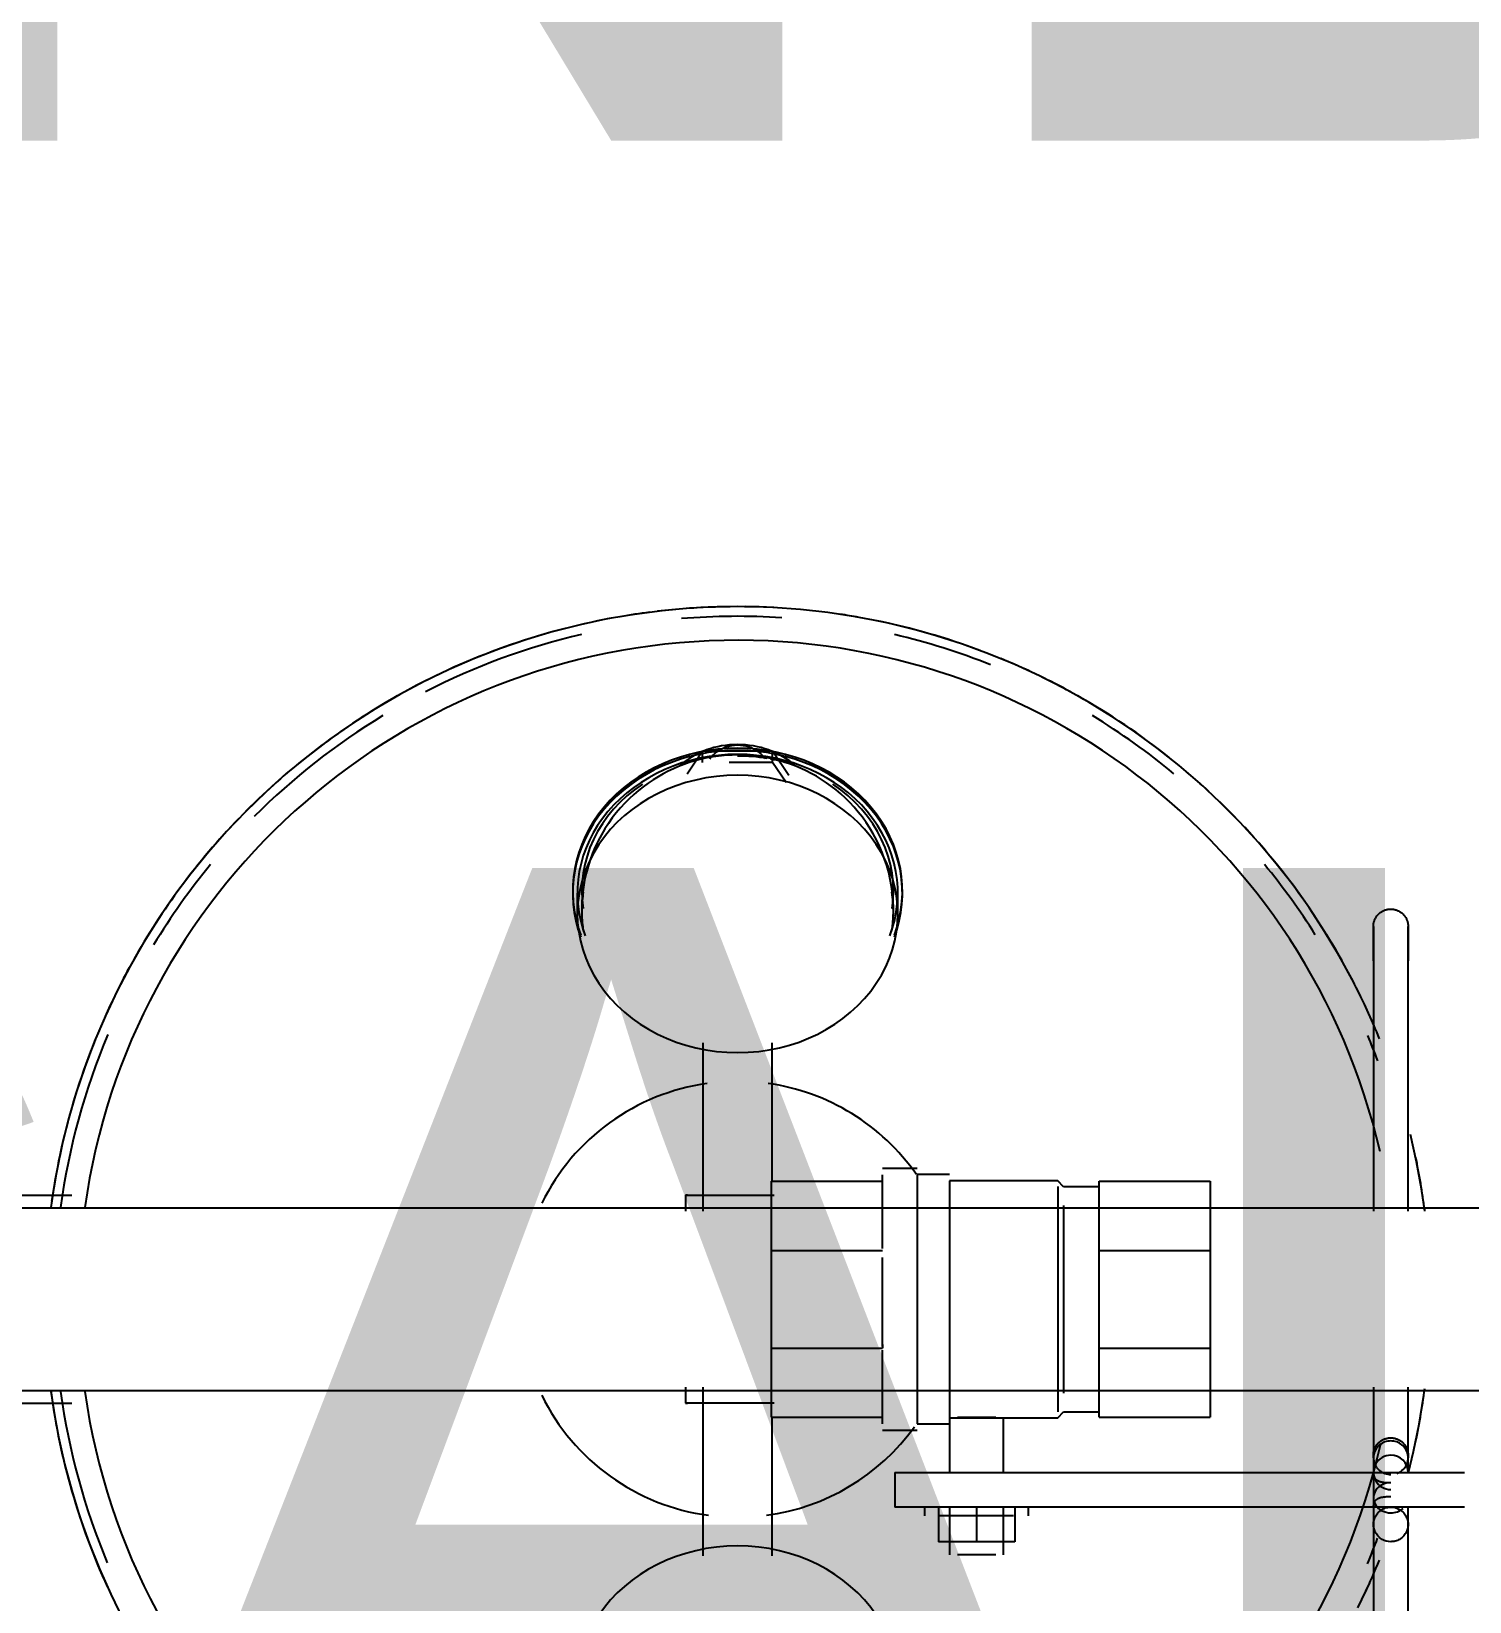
# Model space of a CAD drawing. Extents: x 14785 to 50894, y -3296 to 56414.
# Drawn here: x 40045.3 to 40308.9, y 44828.4 to 45116.4 of the extents above; entities that cross this region are included whole.
import ezdxf

# ---------------------------------------------------------------- set-up
doc = ezdxf.new("R2010")
doc.units = 0
doc.header["$MEASUREMENT"] = 0
doc.layers.add('A-Furniture', color=252, linetype='CONTINUOUS')
doc.layers.add('RM$TXT', color=4, linetype='CONTINUOUS')
doc.styles.add('Arial', font='arial.ttf')

msp = doc.modelspace()

# ---------------------------------------------------------------- linework, layer by layer
at = {"layer": 'A-Furniture'}
for p, q in [((40165.51, 44980.2), (40168.35, 44984.46)), ((40168.35, 44984.46), (40181.19, 44984.46)), ((40168.35, 44982.32), (40168.35, 44984.46)), ((40181.19, 44984.46), (40184.18, 44979.98)), ((40181.19, 44982.32), (40181.19, 44984.46)), ((40181.19, 44982.32), (40173.26, 44982.32)), ((40183.66, 44978.61), (40181.19, 44982.32)), ((40144.55, 44958.75), (40144.55, 44958.36)), ((40145.4, 44958.36), (40145.4, 44954.54)), ((40204.14, 44954.54), (40204.14, 44958.36)), ((40204.99, 44958.36), (40204.99, 44958.75)), ((40291.32, 44951.41), (40291.32, 44900.01)), ((40297.67, 44900.01), (40297.67, 44951.41)), ((40291.32, 44945.91), (40291.32, 44900.01)), ((40297.67, 44900.01), (40297.67, 44945.91)), ((40168.42, 44930.9), (40168.42, 44900.01)), ((40181.12, 44905.51), (40181.12, 44930.9)), ((40207.67, 44907.89), (40201.32, 44907.89)), ((40201.32, 44893.21), (40201.32, 44906.71)), ((40213.64, 44906.74), (40207.67, 44906.74)), ((40207.67, 44906.71), (40207.67, 44883.88)), ((40181, 44892.84), (40181, 44905.51)), ((40181, 44905.51), (40201.32, 44905.51)), ((40213.64, 44905.62), (40213.64, 44883.88)), ((40233.45, 44905.6), (40213.64, 44905.6)), ((40234.53, 44904.52), (40233.45, 44905.6)), ((40233.45, 44904.54), (40233.45, 44883.88)), ((40241.07, 44904.52), (40234.53, 44904.52)), ((40241.07, 44892.84), (40241.07, 44905.51)), ((40241.07, 44905.51), (40261.39, 44905.51)), ((40261.39, 44905.51), (40261.39, 44892.84)), ((40052.76, 44902.93), (39975.31, 44902.93)), ((40548.32, 44900.58), (39975.91, 44900.58)), ((40165.24, 44902.96), (40165.24, 44900.01)), ((40165.57, 44902.96), (40165.24, 44902.96)), ((40165.24, 44902.96), (40181.5, 44902.96)), ((40234.53, 44901.08), (40234.53, 44883.88)), ((40181, 44874.92), (40181, 44892.84)), ((40181, 44892.84), (40201.32, 44892.84)), ((40201.32, 44883.88), (40201.32, 44891.55)), ((40241.07, 44874.92), (40241.07, 44892.84)), ((40241.07, 44892.84), (40261.39, 44892.84)), ((40261.39, 44892.84), (40261.39, 44874.92)), ((40201.32, 44875.2), (40201.32, 44883.88)), ((40207.67, 44883.88), (40207.67, 44861.05)), ((40213.64, 44883.88), (40213.64, 44862.14)), ((40233.45, 44883.88), (40233.45, 44863.23)), ((40234.53, 44883.88), (40234.53, 44866.68)), ((40181, 44862.25), (40181, 44874.92)), ((40181, 44874.92), (40201.32, 44874.92)), ((40201.32, 44875.58), (40201.32, 44874.92)), ((40201.32, 44861.05), (40201.32, 44874.56)), ((40241.07, 44862.25), (40241.07, 44874.92)), ((40241.07, 44874.92), (40261.39, 44874.92)), ((40261.39, 44874.92), (40261.39, 44862.25)), ((39975.91, 44867.18), (40548.32, 44867.18)), ((40165.24, 44867.75), (40165.24, 44864.85)), ((40168.42, 44867.75), (40168.42, 44836.86)), ((40291.32, 44867.75), (40291.32, 44847.48)), ((40291.32, 44867.75), (40291.32, 44739.31)), ((40297.67, 44852.13), (40297.67, 44867.75)), ((40297.67, 44852.13), (40297.67, 44867.75)), ((39975.31, 44864.83), (40052.76, 44864.83)), ((40181.5, 44864.85), (40165.24, 44864.85)), ((40165.24, 44864.85), (40165.57, 44864.85)), ((40233.45, 44862.17), (40234.53, 44863.24)), ((40234.53, 44863.24), (40241.07, 44863.24)), ((40181, 44862.25), (40201.32, 44862.25)), ((40181.12, 44836.86), (40181.12, 44862.25)), ((40201.32, 44859.88), (40207.67, 44859.88)), ((40207.67, 44861.02), (40213.64, 44861.02)), ((40213.64, 44862.25), (40213.64, 44852.13)), ((40213.64, 44862.17), (40233.45, 44862.17)), ((40215.09, 44862.25), (40218.58, 44862.25)), ((40218.58, 44862.25), (40222.08, 44862.25)), ((40223.53, 44852.13), (40223.53, 44862.25)), ((40241.07, 44862.25), (40261.39, 44862.25)), ((40291.32, 44854.82), (40291.32, 44852.13)), ((40297.67, 44852.13), (40297.67, 44854.82)), ((40203.62, 44852.13), (40285.56, 44852.13)), ((40203.62, 44852.13), (40203.62, 44845.78)), ((40285.56, 44852.13), (40288.41, 44852.13)), ((40288.41, 44852.13), (40294.54, 44852.13)), ((40291.34, 44852.13), (40294.54, 44852.13)), ((40294.54, 44852.13), (40308.01, 44852.13)), ((40294.54, 44852.13), (40294.54, 44852.13)), ((40308.01, 44852.13), (40308.01, 44852.13)), ((40285.56, 44845.78), (40203.62, 44845.78)), ((40209.06, 44845.78), (40209.06, 44844.2)), ((40211.6, 44845.78), (40211.6, 44839.43)), ((40213.64, 44845.78), (40213.64, 44837.02)), ((40218.58, 44845.78), (40218.58, 44839.43)), ((40223.53, 44837.02), (40223.53, 44845.78)), ((40225.57, 44845.78), (40225.57, 44839.43)), ((40228.11, 44844.2), (40228.11, 44845.78)), ((40288.41, 44845.78), (40285.56, 44845.78)), ((40294.54, 44845.78), (40288.41, 44845.78)), ((40294.54, 44845.78), (40291.34, 44845.78)), ((40308.01, 44845.78), (40294.54, 44845.78)), ((40294.54, 44845.78), (40294.54, 44845.78)), ((40297.67, 44739.31), (40297.67, 44845.78)), ((40308.01, 44845.78), (40308.01, 44845.78)), ((40218.58, 44844.2), (40211.85, 44844.2)), ((40225.32, 44844.2), (40218.58, 44844.2)), ((40291.32, 44842.61), (40291.32, 44733.81)), ((40297.67, 44733.81), (40297.67, 44842.61)), ((40218.58, 44839.43), (40211.6, 44839.43)), ((40218.58, 44837.02), (40215.09, 44837.02)), ((40225.57, 44839.43), (40218.58, 44839.43)), ((40222.08, 44837.02), (40218.58, 44837.02))]:
    msp.add_line(p, q, dxfattribs=at)
at = {"layer": 'A-Furniture', "flags": 128}
for points in [[(40291.45, 44934), (40289.67, 44937.98), (40287.42, 44942.53), (40284.98, 44946.99), (40282.37, 44951.34), (40279.59, 44955.59), (40276.64, 44959.73), (40273.52, 44963.74), (40270.25, 44967.62), (40266.82, 44971.38), (40263.25, 44974.99), (40259.54, 44978.45), (40255.69, 44981.77), (40251.71, 44984.92), (40247.61, 44987.92), (40243.39, 44990.75), (40239.06, 44993.41), (40234.63, 44995.89), (40230.1, 44998.2), (40225.49, 45000.32), (40220.79, 45002.25), (40216.02, 45004), (40211.18, 45005.55), (40206.29, 45006.91), (40201.34, 45008.07), (40196.36, 45009.03), (40191.33, 45009.8), (40186.28, 45010.36), (40181.22, 45010.72), (40176.14, 45010.88), (40171.06, 45010.83), (40165.99, 45010.58), (40160.93, 45010.13), (40155.89, 45009.47), (40150.88, 45008.62), (40145.91, 45007.56), (40140.99, 45006.31), (40136.12, 45004.86), (40131.32, 45003.22), (40126.58, 45001.38), (40121.92, 44999.36), (40117.34, 44997.16), (40112.86, 44994.77), (40108.47, 44992.21), (40104.2, 44989.47), (40100.03, 44986.56), (40095.98, 44983.49), (40092.06, 44980.26), (40088.28, 44976.88), (40084.63, 44973.34), (40081.12, 44969.67), (40077.77, 44965.85), (40074.56, 44961.91), (40071.52, 44957.84), (40068.65, 44953.65), (40065.94, 44949.35), (40063.41, 44944.95), (40061.06, 44940.45), (40058.89, 44935.85), (40056.9, 44931.18), (40055.11, 44926.43), (40053.5, 44921.61), (40052.09, 44916.73), (40050.87, 44911.8), (40049.86, 44906.82), (40049.04, 44901.81)], [(40174.77, 44983.7), (40173.78, 44983.68), (40172.79, 44983.63), (40171.8, 44983.54), (40170.81, 44983.42), (40169.83, 44983.26), (40168.84, 44983.07), (40167.86, 44982.85), (40166.88, 44982.59), (40165.91, 44982.29), (40164.94, 44981.95), (40163.97, 44981.58), (40163.02, 44981.17), (40162.07, 44980.72), (40161.13, 44980.23), (40160.2, 44979.7), (40159.28, 44979.13), (40158.37, 44978.52), (40157.48, 44977.87), (40156.6, 44977.18), (40155.74, 44976.45), (40154.91, 44975.67), (40154.09, 44974.85), (40153.3, 44973.99), (40152.54, 44973.08), (40151.81, 44972.14), (40151.11, 44971.15), (40150.45, 44970.13), (40149.82, 44969.06), (40149.24, 44967.96), (40148.7, 44966.83), (40148.2, 44965.66), (40147.76, 44964.46), (40147.37, 44963.23), (40147.03, 44961.98), (40146.74, 44960.71), (40146.52, 44959.42), (40146.35, 44958.12), (40146.24, 44956.81), (40146.2, 44955.49), (40146.21, 44954.34)], [(40169.68, 44982.98), (40169.83, 44983.18), (40170, 44983.37), (40170.17, 44983.56), (40170.35, 44983.74), (40170.53, 44983.91), (40170.72, 44984.08), (40170.92, 44984.24), (40171.13, 44984.39), (40171.34, 44984.53), (40171.56, 44984.66), (40171.78, 44984.78), (40172, 44984.9), (40172.23, 44985), (40172.47, 44985.1), (40172.71, 44985.19), (40172.95, 44985.27), (40173.19, 44985.33), (40173.44, 44985.39), (40173.69, 44985.44), (40173.94, 44985.48), (40174.19, 44985.51), (40174.45, 44985.53), (40174.7, 44985.53), (40174.77, 44985.53)], [(40174.77, 44985.53), (40175.02, 44985.53), (40175.28, 44985.51), (40175.53, 44985.49), (40175.78, 44985.45), (40176.03, 44985.41), (40176.28, 44985.35), (40176.52, 44985.29), (40176.77, 44985.21), (40177.01, 44985.13), (40177.24, 44985.03), (40177.47, 44984.93), (40177.7, 44984.82), (40177.92, 44984.69), (40178.14, 44984.56), (40178.36, 44984.42), (40178.56, 44984.28), (40178.76, 44984.12), (40178.96, 44983.96), (40179.14, 44983.79), (40179.32, 44983.61), (40179.5, 44983.42), (40179.66, 44983.23), (40179.82, 44983.03)], [(40203.33, 44954.34), (40203.34, 44955.66), (40203.29, 44956.98), (40203.17, 44958.29), (40203, 44959.59), (40202.76, 44960.87), (40202.47, 44962.14), (40202.13, 44963.39), (40201.73, 44964.61), (40201.27, 44965.81), (40200.78, 44966.97), (40200.23, 44968.1), (40199.64, 44969.2), (40199.01, 44970.26), (40198.34, 44971.28), (40197.64, 44972.26), (40196.9, 44973.2), (40196.14, 44974.1), (40195.34, 44974.96), (40194.53, 44975.77), (40193.69, 44976.54), (40192.83, 44977.27), (40191.95, 44977.96), (40191.05, 44978.6), (40190.15, 44979.21), (40189.23, 44979.77), (40188.29, 44980.29), (40187.35, 44980.78), (40186.4, 44981.22), (40185.44, 44981.63), (40184.48, 44982), (40183.51, 44982.33), (40182.53, 44982.62), (40181.56, 44982.88), (40180.57, 44983.1), (40179.59, 44983.29), (40178.6, 44983.44), (40177.61, 44983.55), (40176.63, 44983.63), (40175.63, 44983.68), (40174.77, 44983.7)], [(40291.32, 44952.26), (40291.33, 44952.39), (40291.33, 44952.51), (40291.35, 44952.64), (40291.36, 44952.77), (40291.39, 44952.89), (40291.41, 44953.01), (40291.45, 44953.14), (40291.49, 44953.26), (40291.53, 44953.38), (40291.57, 44953.5), (40291.63, 44953.61), (40291.68, 44953.73), (40291.74, 44953.84), (40291.81, 44953.95), (40291.88, 44954.05), (40291.95, 44954.16), (40292.03, 44954.26), (40292.11, 44954.35), (40292.2, 44954.45), (40292.29, 44954.54), (40292.38, 44954.62), (40292.48, 44954.71), (40292.58, 44954.79), (40292.68, 44954.86), (40292.78, 44954.93), (40292.89, 44955), (40293, 44955.06), (40293.12, 44955.12), (40293.23, 44955.17), (40293.35, 44955.22), (40293.47, 44955.26), (40293.59, 44955.3), (40293.71, 44955.33), (40293.83, 44955.36), (40293.96, 44955.39), (40294.08, 44955.41), (40294.21, 44955.42), (40294.34, 44955.43), (40294.46, 44955.43), (40294.5, 44955.43)], [(40294.5, 44955.43), (40294.63, 44955.43), (40294.75, 44955.42), (40294.88, 44955.41), (40295, 44955.39), (40295.13, 44955.37), (40295.25, 44955.34), (40295.38, 44955.31), (40295.5, 44955.27), (40295.62, 44955.23), (40295.74, 44955.18), (40295.85, 44955.13), (40295.97, 44955.08), (40296.08, 44955.01), (40296.19, 44954.95), (40296.29, 44954.88), (40296.4, 44954.81), (40296.5, 44954.73), (40296.59, 44954.65), (40296.69, 44954.56), (40296.78, 44954.47), (40296.86, 44954.38), (40296.95, 44954.28), (40297.03, 44954.18), (40297.1, 44954.08), (40297.17, 44953.97), (40297.24, 44953.87), (40297.3, 44953.76), (40297.36, 44953.64), (40297.41, 44953.53), (40297.46, 44953.41), (40297.5, 44953.29), (40297.54, 44953.17), (40297.57, 44953.05), (40297.6, 44952.92), (40297.63, 44952.8), (40297.65, 44952.67), (40297.66, 44952.55), (40297.67, 44952.42), (40297.67, 44952.29), (40297.67, 44952.26)], [(40291.32, 44945.91), (40291.32, 44946.16), (40291.32, 44946.42), (40291.32, 44946.67), (40291.32, 44946.92), (40291.32, 44947.17), (40291.32, 44947.42), (40291.32, 44947.66), (40291.32, 44947.91), (40291.32, 44948.15), (40291.32, 44948.38), (40291.32, 44948.61), (40291.32, 44948.84), (40291.32, 44949.06), (40291.32, 44949.28), (40291.32, 44949.49), (40291.32, 44949.7), (40291.32, 44949.9), (40291.32, 44950.1), (40291.32, 44950.28), (40291.32, 44950.46), (40291.32, 44950.64), (40291.32, 44950.8), (40291.32, 44950.96), (40291.32, 44951.11), (40291.32, 44951.25), (40291.32, 44951.39), (40291.32, 44951.51), (40291.32, 44951.62), (40291.32, 44951.73), (40291.32, 44951.83), (40291.32, 44951.91), (40291.32, 44951.99), (40291.32, 44952.06), (40291.32, 44952.12), (40291.32, 44952.17), (40291.32, 44952.21), (40291.32, 44952.23), (40291.32, 44952.25), (40291.32, 44952.26)], [(40291.32, 44952.26), (40291.32, 44952.25), (40291.32, 44952.24), (40291.32, 44952.21), (40291.32, 44952.18), (40291.32, 44952.13), (40291.32, 44952.08), (40291.32, 44952.01), (40291.32, 44951.94), (40291.32, 44951.85), (40291.32, 44951.76), (40291.32, 44951.65), (40291.32, 44951.54), (40291.32, 44951.42), (40291.32, 44951.41)], [(40297.67, 44951.41), (40297.67, 44951.53), (40297.67, 44951.64), (40297.67, 44951.75), (40297.67, 44951.84), (40297.67, 44951.93), (40297.67, 44952.01), (40297.67, 44952.07), (40297.67, 44952.13), (40297.67, 44952.17), (40297.67, 44952.21), (40297.67, 44952.24), (40297.67, 44952.25), (40297.67, 44952.26)], [(40297.67, 44952.26), (40297.67, 44952.25), (40297.67, 44952.24), (40297.67, 44952.21), (40297.67, 44952.18), (40297.67, 44952.13), (40297.67, 44952.08), (40297.67, 44952.01), (40297.67, 44951.94), (40297.67, 44951.85), (40297.67, 44951.76), (40297.67, 44951.65), (40297.67, 44951.54), (40297.67, 44951.42), (40297.67, 44951.29), (40297.67, 44951.15), (40297.67, 44951), (40297.67, 44950.85), (40297.67, 44950.68), (40297.67, 44950.51), (40297.67, 44950.33), (40297.67, 44950.15), (40297.67, 44949.96), (40297.67, 44949.76), (40297.67, 44949.55), (40297.67, 44949.34), (40297.67, 44949.12), (40297.67, 44948.9), (40297.67, 44948.68), (40297.67, 44948.45), (40297.67, 44948.21), (40297.67, 44947.97), (40297.67, 44947.73), (40297.67, 44947.49), (40297.67, 44947.24), (40297.67, 44946.99), (40297.67, 44946.74), (40297.67, 44946.49), (40297.67, 44946.23), (40297.67, 44945.98), (40297.67, 44945.91)], [(40300.73, 44900.01), (40300.15, 44904.12), (40299.24, 44909.11), (40298.13, 44914.07)], [(40048.89, 44867.18), (40049.39, 44863.65), (40050.3, 44858.65), (40051.41, 44853.69), (40052.72, 44848.79), (40054.22, 44843.93), (40055.91, 44839.14), (40057.79, 44834.43), (40059.87, 44829.79), (40062.12, 44825.24)], [(40297.72, 44852.13), (40298.66, 44855.97), (40299.68, 44860.95), (40300.5, 44865.96)], [(40291.32, 44855.31), (40291.33, 44855.43), (40291.33, 44855.56), (40291.35, 44855.69), (40291.36, 44855.81), (40291.39, 44855.94), (40291.41, 44856.06), (40291.45, 44856.19), (40291.49, 44856.31), (40291.53, 44856.43), (40291.57, 44856.54), (40291.63, 44856.66), (40291.68, 44856.77), (40291.74, 44856.89), (40291.81, 44856.99), (40291.88, 44857.1), (40291.95, 44857.2), (40292.03, 44857.3), (40292.11, 44857.4), (40292.2, 44857.5), (40292.29, 44857.59), (40292.38, 44857.67), (40292.48, 44857.75), (40292.58, 44857.83), (40292.68, 44857.91), (40292.78, 44857.98), (40292.89, 44858.05), (40293, 44858.11), (40293.12, 44858.17), (40293.23, 44858.22), (40293.35, 44858.27), (40293.47, 44858.31), (40293.59, 44858.35), (40293.71, 44858.38), (40293.83, 44858.41), (40293.96, 44858.44), (40294.08, 44858.46), (40294.21, 44858.47), (40294.34, 44858.48), (40294.46, 44858.48), (40294.5, 44858.48)], [(40294.5, 44858.48), (40294.63, 44858.48), (40294.75, 44858.47), (40294.88, 44858.46), (40295, 44858.44), (40295.13, 44858.42), (40295.25, 44858.39), (40295.38, 44858.36), (40295.5, 44858.32), (40295.62, 44858.28), (40295.74, 44858.23), (40295.85, 44858.18), (40295.97, 44858.12), (40296.08, 44858.06), (40296.19, 44858), (40296.29, 44857.93), (40296.4, 44857.85), (40296.5, 44857.78), (40296.59, 44857.69), (40296.69, 44857.61), (40296.78, 44857.52), (40296.86, 44857.43), (40296.95, 44857.33), (40297.03, 44857.23), (40297.1, 44857.13), (40297.17, 44857.02), (40297.24, 44856.92), (40297.3, 44856.8), (40297.36, 44856.69), (40297.41, 44856.58), (40297.46, 44856.46), (40297.5, 44856.34), (40297.54, 44856.22), (40297.57, 44856.1), (40297.6, 44855.97), (40297.63, 44855.85), (40297.65, 44855.72), (40297.66, 44855.6), (40297.67, 44855.47), (40297.67, 44855.34), (40297.67, 44855.31)], [(40291.32, 44855.31), (40291.32, 44855.3), (40291.32, 44855.29), (40291.32, 44855.26), (40291.32, 44855.23), (40291.32, 44855.18), (40291.32, 44855.13), (40291.32, 44855.06), (40291.32, 44854.99), (40291.32, 44854.9), (40291.32, 44854.81), (40291.32, 44854.7), (40291.32, 44854.59), (40291.32, 44854.47), (40291.32, 44854.34), (40291.32, 44854.2), (40291.32, 44854.05), (40291.32, 44853.9), (40291.32, 44853.73), (40291.32, 44853.56), (40291.32, 44853.38), (40291.32, 44853.2), (40291.32, 44853), (40291.32, 44852.8), (40291.32, 44852.6), (40291.32, 44852.39), (40291.32, 44852.17), (40291.32, 44852.13)], [(40291.32, 44854.82), (40291.32, 44854.91), (40291.32, 44854.99), (40291.32, 44855.07), (40291.32, 44855.13), (40291.32, 44855.19), (40291.32, 44855.23), (40291.32, 44855.27), (40291.32, 44855.29), (40291.32, 44855.3)], [(40297.67, 44852.13), (40297.67, 44852.35), (40297.67, 44852.56), (40297.67, 44852.77), (40297.67, 44852.97), (40297.67, 44853.16), (40297.67, 44853.35), (40297.67, 44853.53), (40297.67, 44853.7), (40297.67, 44853.87), (40297.67, 44854.02), (40297.67, 44854.17), (40297.67, 44854.31), (40297.67, 44854.45), (40297.67, 44854.57), (40297.67, 44854.68), (40297.67, 44854.79), (40297.67, 44854.88), (40297.67, 44854.97), (40297.67, 44855.05), (40297.67, 44855.11), (40297.67, 44855.17), (40297.67, 44855.22), (40297.67, 44855.26), (40297.67, 44855.28), (40297.67, 44855.3), (40297.67, 44855.31)], [(40297.67, 44855.31), (40297.67, 44855.3), (40297.67, 44855.29), (40297.67, 44855.26), (40297.67, 44855.23), (40297.67, 44855.18), (40297.67, 44855.13), (40297.67, 44855.06), (40297.67, 44854.99), (40297.67, 44854.9), (40297.67, 44854.82)], [(40291.32, 44845.78), (40291.32, 44845.56), (40291.32, 44845.35), (40291.32, 44845.15), (40291.32, 44844.95), (40291.32, 44844.75), (40291.32, 44844.57), (40291.32, 44844.39), (40291.32, 44844.21), (40291.32, 44844.05), (40291.32, 44843.89), (40291.32, 44843.74), (40291.32, 44843.6), (40291.32, 44843.47), (40291.32, 44843.35), (40291.32, 44843.23), (40291.32, 44843.13), (40291.32, 44843.03), (40291.32, 44842.94), (40291.32, 44842.87), (40291.32, 44842.8), (40291.32, 44842.74), (40291.32, 44842.7), (40291.32, 44842.66), (40291.32, 44842.63), (40291.32, 44842.61), (40291.32, 44842.61)], [(40297.67, 44842.61), (40297.67, 44842.61), (40297.67, 44842.63), (40297.67, 44842.65), (40297.67, 44842.69), (40297.67, 44842.73), (40297.67, 44842.79), (40297.67, 44842.86), (40297.67, 44842.93), (40297.67, 44843.01), (40297.67, 44843.11), (40297.67, 44843.21), (40297.67, 44843.33), (40297.67, 44843.45), (40297.67, 44843.58), (40297.67, 44843.72), (40297.67, 44843.86), (40297.67, 44844.02), (40297.67, 44844.18), (40297.67, 44844.36), (40297.67, 44844.53), (40297.67, 44844.72), (40297.67, 44844.91), (40297.67, 44845.11), (40297.67, 44845.32), (40297.67, 44845.53), (40297.67, 44845.74)], [(40288.48, 44827.32), (40290.65, 44831.91)]]:
    msp.add_lwpolyline(points, dxfattribs=at)
at = {"layer": 'A-Furniture'}
for radius, start, end in [(127, 97.3003, 99.7569), (127, 87.0116, 96.6367), (127, 100.5179, 118.7096), (125.23, 86.2768, 94.7208), (127, 79.9031, 81.4994), (127, 69.5287, 78.5323), (120.83, 12.9498, 171.9876), (125.23, 103.1918, 117.1767), (125.23, 68.2603, 76.71), (127, 65.1227, 67.6701), (127, 61.2904, 64.1779), (127, 119.4129, 135.236), (127, 51.4755, 60.5871), (125.23, 121.2843, 135.0244), (125.23, 50.3016, 58.7157), (127, 47.1211, 49.826), (127, 43.5355, 46.1093), (127, 136.0366, 150.7998), (127, 33.5227, 42.9529), (125.23, 140.4663, 148.7377), (125.23, 32.2631, 39.5337), (127, 29.2579, 31.7719), (127, 151.4104, 153.9852), (127, 25.9144, 28.1882), (127, 154.5809, 172.3742), (127, 22.0901, 24.5559), (125.23, 157.1983, 172.2673), (125.23, 20.4394, 22.7125), (39.97, 98.0246, 153.8719), (39.97, 34.8932, 81.9754), (127, 7.3988, 11.8601), (127, 187.6598, 204.5559), (125.23, 187.768, 202.7125), (120.83, 188.0511, 347.3235), (39.97, 206.1281, 262.3574), (127, 347.8266, 352.6012), (39.97, 277.643, 324.1714), (125.23, 337.1983, 339.5317), (127, 334.8745, 337.8874)]:
    msp.add_arc((40174.77, 44883.88), radius, start, end, dxfattribs=at)
for centre, major_axis, ratio, start_param, end_param in [((40174.77, 44958.75), (30.22, 0), 0.866025, 1.570796, 3.455752), ((40174.77, 44958.36), (30.22, 0), 0.866025, 1.570796, 3.455752), ((40174.77, 44958.36), (29.37, 0), 0.866025, 1.570796, 3.455752), ((40174.77, 44972.7), (14.88, 0), 0.866025, 1.570796, 2.356194), ((40174.77, 44972.7), (14.88, 0), 0.866025, 0.785398, 1.570796), ((40174.77, 44958.75), (30.22, 0), 0.866025, 5.969026, 7.853982), ((40174.77, 44958.36), (30.22, 0), 0.866025, 5.969026, 7.853982), ((40174.77, 44958.36), (29.37, 0), 0.866025, 5.969026, 7.853982), ((40174.77, 44958.75), (28.57, 0), 0.866025, 1.379606, 1.570796), ((40174.77, 44958.75), (28.57, 0), 0.866025, 1.207661, 1.355019), ((40174.77, 44958.75), (28.57, 0), 0.866025, 2.227357, 3.272962), ((40174.77, 44954.54), (29.37, 0), 0.866025, 1.570796, 4.712389), ((40174.77, 44954.54), (29.37, 0), 0.866025, 4.712389, 7.853982), ((40174.77, 44958.75), (28.57, 0), 0.866025, 6.151816, 7.197421), ((40174.77, 44954.94), (28.57, 0), 0.866025, 2.997022, 3.286163), ((40174.77, 44954.94), (28.57, 0), 0.866025, 3.025443, 3.286009), ((40174.77, 44954.94), (28.57, 0), 0.866025, 6.138615, 6.427755), ((40174.77, 44954.94), (28.57, 0), 0.866025, 6.138769, 6.399335), ((40294.5, 44852.13), (3.18, 0), 0.987593, 1.570796, 4.712389), ((40294.5, 44852.13), (3.18, 0), 0.987593, 0, 1.570796), ((40294.5, 44847.48), (3.18, 0), 0.866025, 1.570796, 4.712389), ((40294.5, 44847.48), (3.18, 0), 0.866025, 4.712389, 5.497787), ((40174.77, 44813.22), (29.37, 0), 0.866025, 1.570796, 4.712389), ((40174.77, 44813.22), (29.37, 0), 0.866025, 4.712389, 7.853982)]:
    msp.add_ellipse(centre, major_axis=major_axis, ratio=ratio, start_param=start_param, end_param=end_param, dxfattribs=at)
for points in [[(40294.5, 44857.9), (40294.13, 44857.9), (40293.39, 44857.77), (40292.41, 44857.22), (40291.69, 44856.38), (40291.31, 44855.36), (40291.31, 44854.27), (40291.69, 44853.25), (40292.41, 44852.42), (40293.39, 44851.88), (40294.13, 44851.75), (40294.5, 44851.75)], [(40295.59, 44851.94), (40295.94, 44852.06), (40296.59, 44852.42), (40297.3, 44853.25), (40297.69, 44854.27), (40297.69, 44855.35), (40297.31, 44856.38), (40296.59, 44857.22), (40295.61, 44857.77), (40294.87, 44857.9), (40294.5, 44857.9)]]:
    msp.add_open_spline(points, degree=3, dxfattribs=at)
for points, knots in [([(40291.34, 44852.13), (40291.3, 44852.13), (40291.33, 44852.13), (40291.48, 44852.13), (40291.61, 44852.13), (40291.8, 44852.13), (40292.06, 44852.13), (40292.42, 44852.13), (40292.95, 44852.13), (40293.7, 44852.13), (40294.23, 44852.13), (40294.5, 44852.13)], [-1, -1, -1, -1, -0.785714, -0.732143, -0.678571, -0.571429, -0.5, -0.428571, -0.285714, -0.142857, 0, 0, 0, 0]), ([(40294.5, 44850.2), (40294.26, 44850.19), (40293.8, 44850.2), (40293.24, 44850.25), (40292.88, 44850.32), (40292.69, 44850.37), (40292.55, 44850.41), (40292.41, 44850.45), (40292.28, 44850.5), (40292.16, 44850.56), (40292.05, 44850.62), (40291.94, 44850.7), (40291.84, 44850.78), (40291.75, 44850.86), (40291.67, 44850.96), (40291.6, 44851.08), (40291.53, 44851.2), (40291.48, 44851.33), (40291.44, 44851.47), (40291.4, 44851.62), (40291.37, 44851.84), (40291.35, 44852.01), (40291.34, 44852.13)], [-1, -1, -1, -1, -0.857143, -0.714286, -0.642857, -0.607143, -0.571429, -0.535714, -0.5, -0.464286, -0.428571, -0.392857, -0.357143, -0.321429, -0.285714, -0.25, -0.214286, -0.178571, -0.142857, -0.107143, -0.071429, 0, 0, 0, 0]), ([(40294.5, 44839.43), (40293.94, 44839.43), (40293.11, 44839.66), (40292.23, 44840.34), (40291.72, 44841), (40291.4, 44841.78), (40291.29, 44842.61), (40291.4, 44843.44), (40291.72, 44844.21), (40292.23, 44844.88), (40292.89, 44845.39), (40293.67, 44845.71), (40294.22, 44845.78), (40294.5, 44845.78)], [0, 0, 0, 0, 0.166667, 0.25, 0.333333, 0.416667, 0.5, 0.583333, 0.666667, 0.75, 0.833333, 0.916667, 1, 1, 1, 1]), ([(40294.5, 44845.78), (40294.09, 44845.78), (40293.5, 44845.78), (40292.79, 44845.78), (40292.27, 44845.78), (40291.82, 44845.78), (40291.48, 44845.78), (40291.32, 44845.78), (40291.32, 44845.78), (40291.34, 44845.78)], [-1, -1, -1, -1, -0.785714, -0.678571, -0.571429, -0.428571, -0.285714, -0.142857, 0, 0, 0, 0]), ([(40291.34, 44845.78), (40291.35, 44845.9), (40291.37, 44846.08), (40291.4, 44846.29), (40291.44, 44846.44), (40291.48, 44846.58), (40291.53, 44846.72), (40291.6, 44846.84), (40291.67, 44846.95), (40291.75, 44847.05), (40291.84, 44847.14), (40291.94, 44847.22), (40292.05, 44847.29), (40292.16, 44847.36), (40292.28, 44847.41), (40292.41, 44847.46), (40292.55, 44847.51), (40292.69, 44847.55), (40292.88, 44847.6), (40293.24, 44847.66), (40293.8, 44847.72), (40294.26, 44847.72), (40294.5, 44847.71)], [-1, -1, -1, -1, -0.928571, -0.892857, -0.857143, -0.821429, -0.785714, -0.75, -0.714286, -0.678571, -0.642857, -0.607143, -0.571429, -0.535714, -0.5, -0.464286, -0.428571, -0.392857, -0.357143, -0.285714, -0.142857, 0, 0, 0, 0]), ([(40294.5, 44845.78), (40295.05, 44845.78), (40295.88, 44845.56), (40296.77, 44844.88), (40297.28, 44844.21), (40297.6, 44843.44), (40297.71, 44842.61), (40297.6, 44841.78), (40297.28, 44841), (40296.77, 44840.34), (40296.1, 44839.83), (40295.33, 44839.51), (40294.78, 44839.43), (40294.5, 44839.43)], [0, 0, 0, 0, 0.166667, 0.25, 0.333333, 0.416667, 0.5, 0.583333, 0.666667, 0.75, 0.833333, 0.916667, 1, 1, 1, 1])]:
    msp.add_open_spline(points, degree=3, knots=knots, dxfattribs=at)

# ---------------------------------------------------------------- texts
at = {"layer": 'RM$TXT', "insert": (39786.57, 44760.11), "char_height": 200, "attachment_point": 8, "style": 'Arial'}
msp.add_mtext('461D^M^JRENT^M^JRNT/STORE^M^J1.20^M^JLSD-LTU LNDLRD^M^JSOLVAY CHEMICALS PTY LTD^M^J', dxfattribs=at)

doc.saveas('drawing.dxf')
